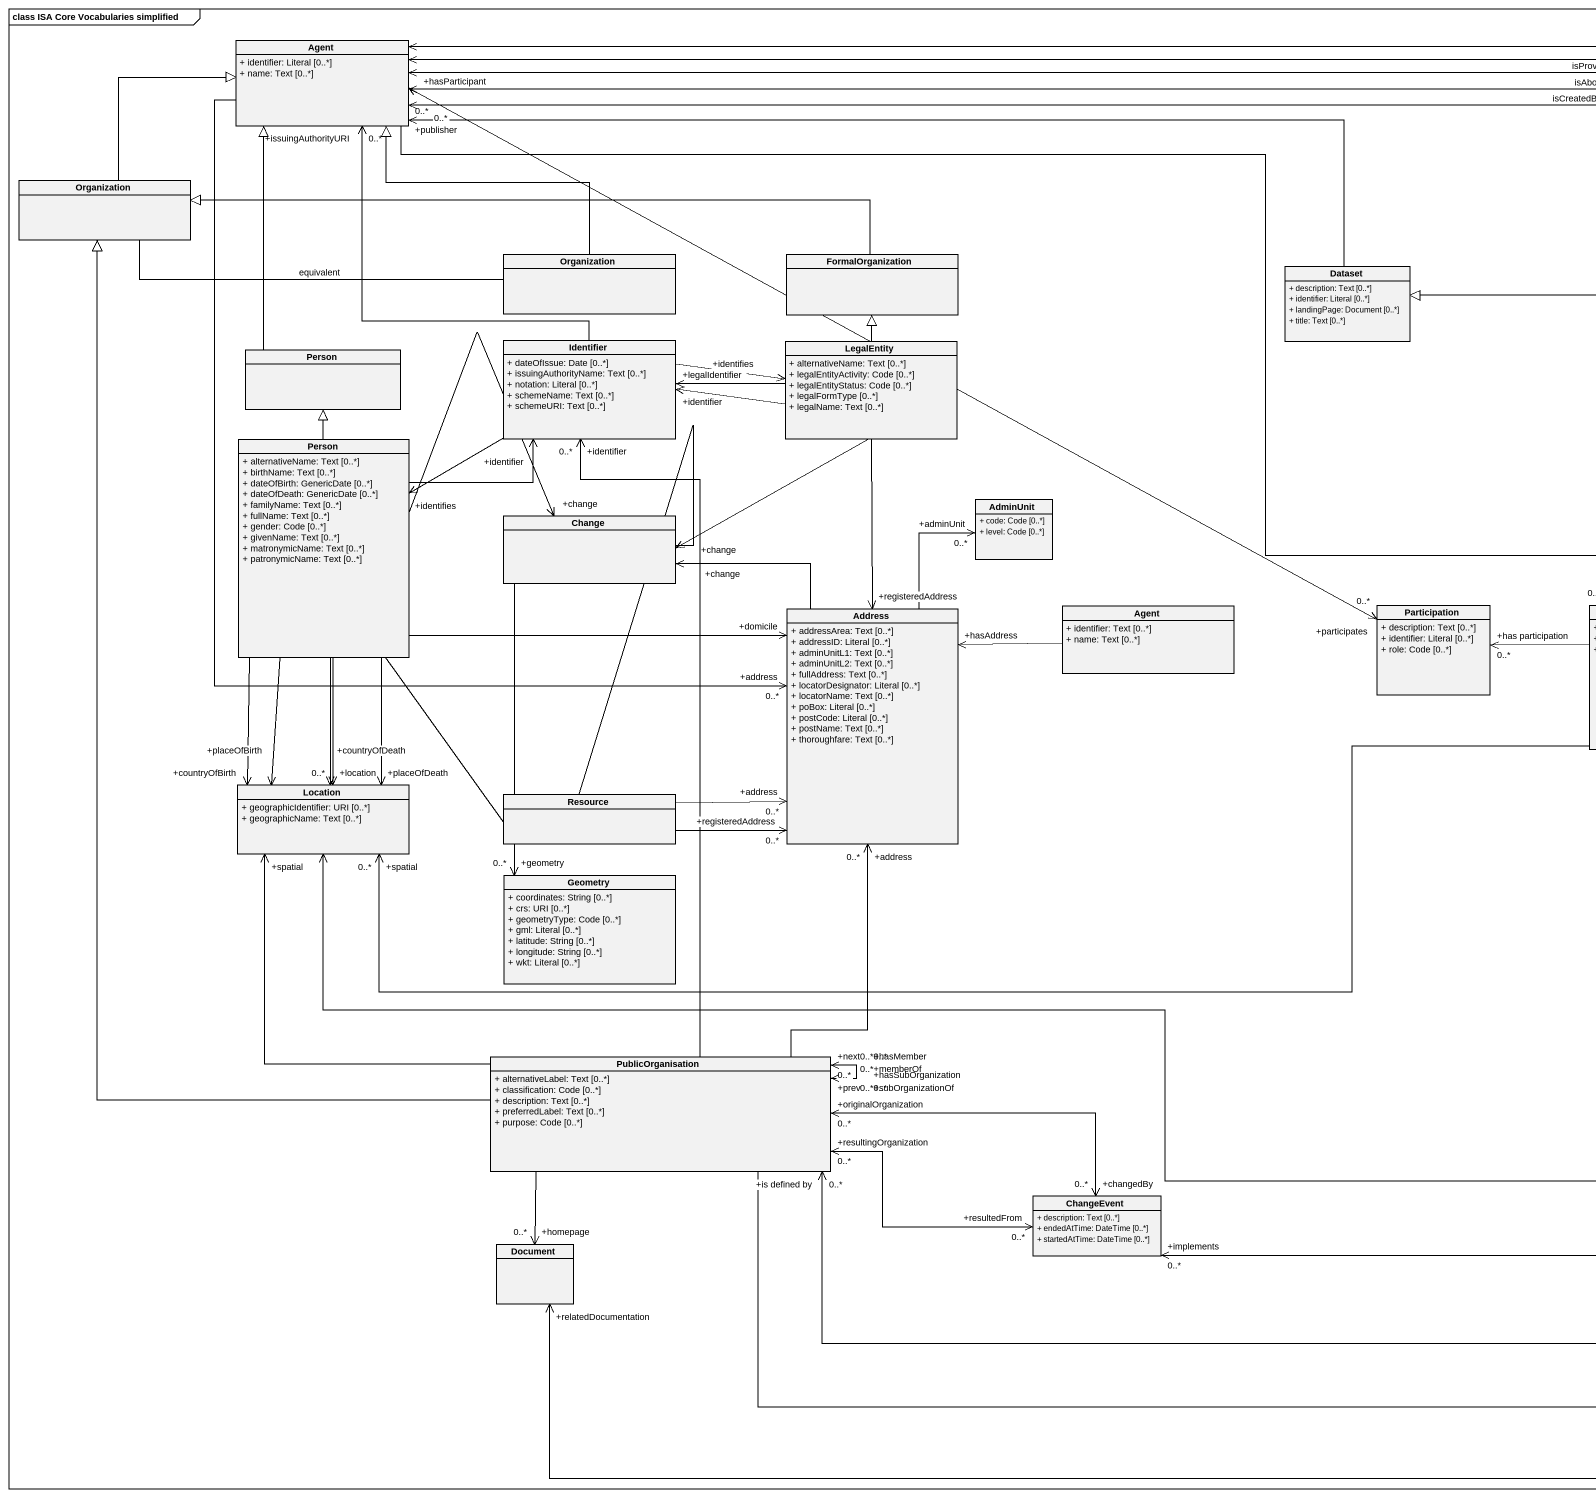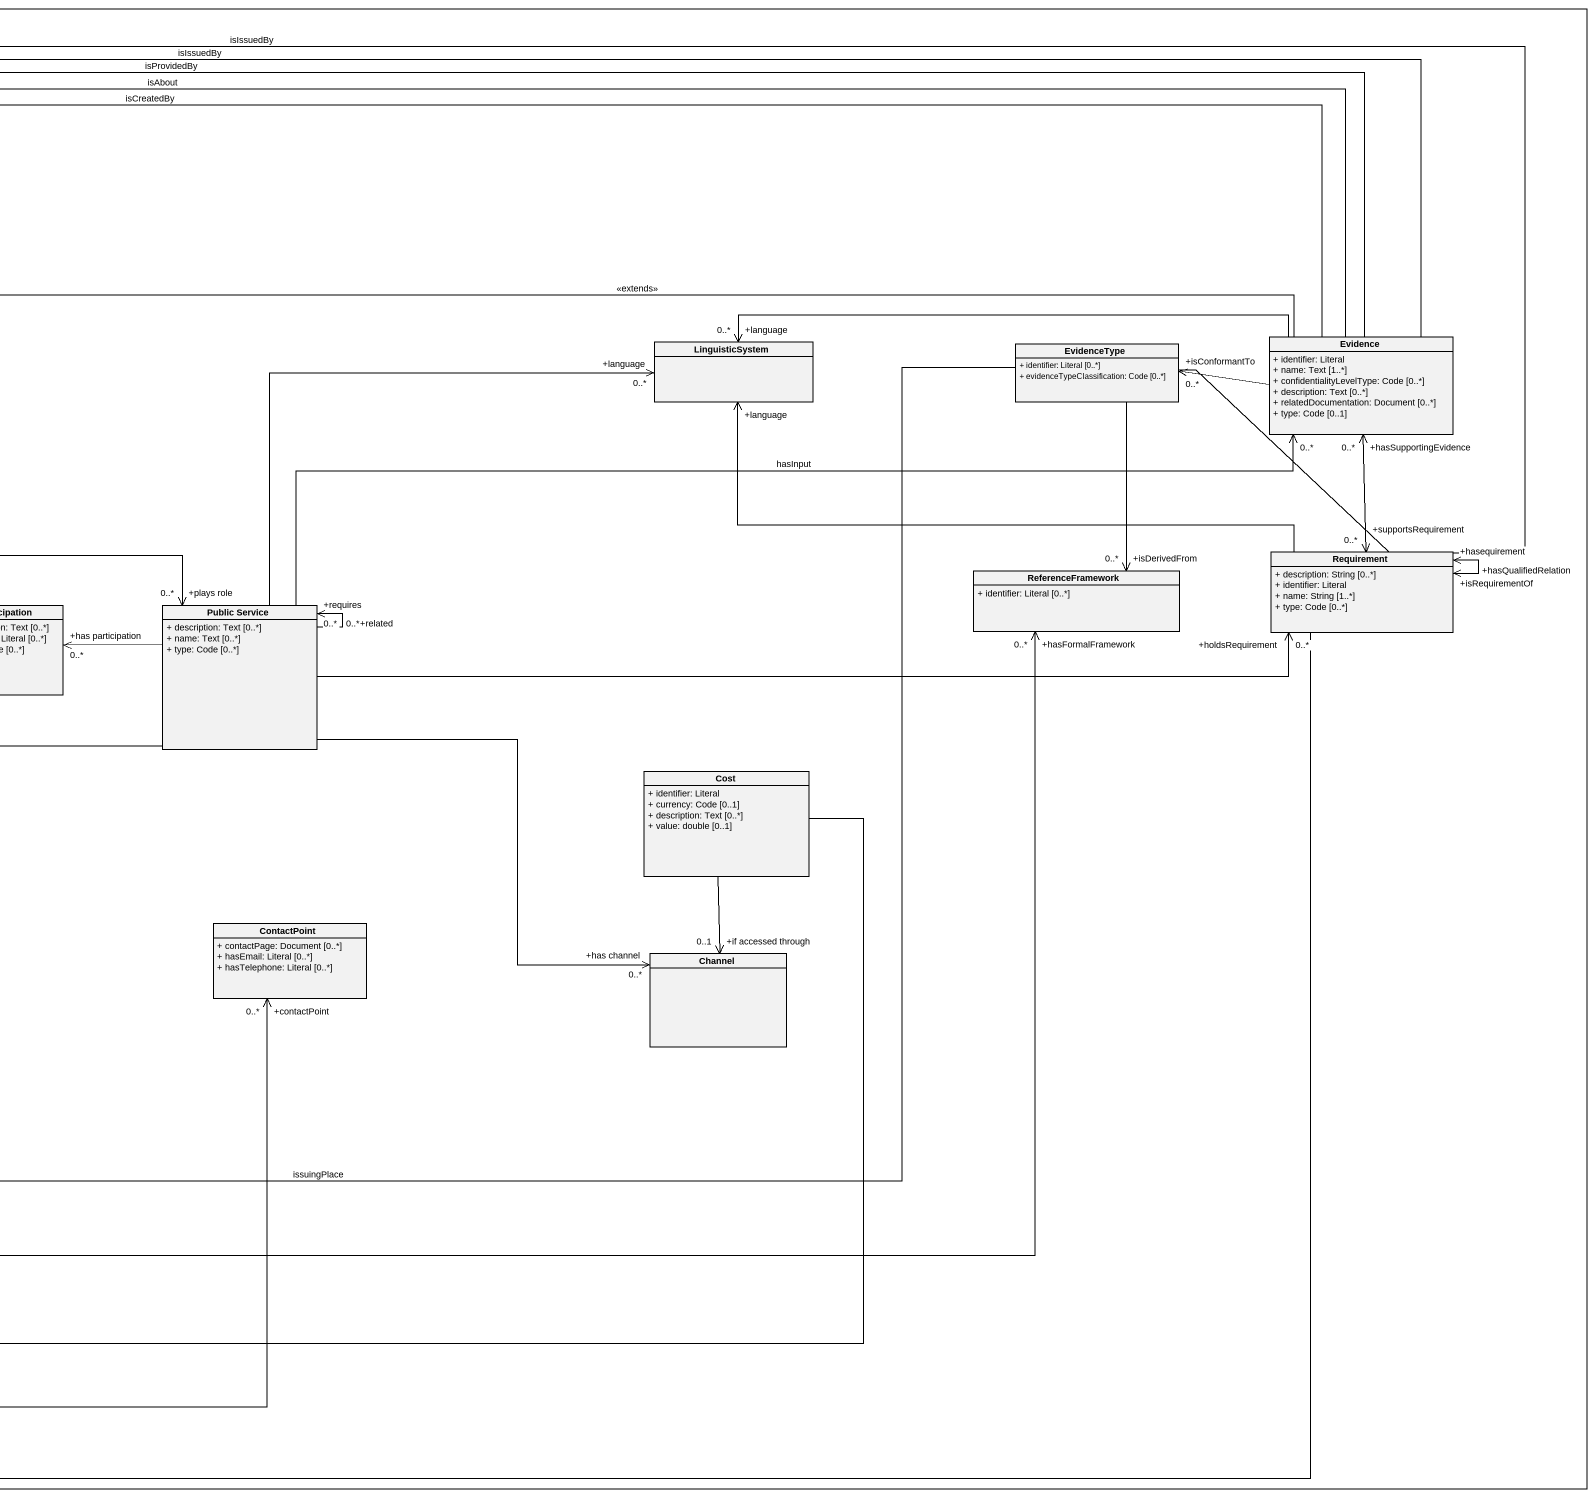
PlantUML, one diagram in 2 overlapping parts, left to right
@startuml
mainframe class ISA Core Vocabularies simplified
hide circle
hide empty members
skinparam classAttributeIconSize 0
class "Agent" as Agent_ {
  + identifier: Literal [0..*]
  + name: Text [0..*]
}
class Organization
class "Organization" as Organization_2
class FormalOrganization
class Dataset {
  + description: Text [0..*]
  + identifier: Literal [0..*]
  + landingPage: Document [0..*]
  + title: Text [0..*]
}
class "Person" as Person_
class Identifier {
  + dateOfIssue: Date [0..*]
  + issuingAuthorityName: Text [0..*]
  + notation: Literal [0..*]
  + schemeName: Text [0..*]
  + schemeURI: Text [0..*]
}
class LegalEntity {
  + alternativeName: Text [0..*]
  + legalEntityActivity: Code [0..*]
  + legalEntityStatus: Code [0..*]
  + legalFormType [0..*]
  + legalName: Text [0..*]
}
class LinguisticSystem
class EvidenceType {
  + identifier: Literal [0..*]
  + evidenceTypeClassification: Code [0..*]
}
class Evidence {
  + identifier: Literal
  + name: Text [1..*]
  + confidentialityLevelType: Code [0..*]
  + description: Text [0..*]
  + relatedDocumentation: Document [0..*]
  + type: Code [0..1]
}
class "Person" as Person__2 {
  + alternativeName: Text [0..*]
  + birthName: Text [0..*]
  + dateOfBirth: GenericDate [0..*]
  + dateOfDeath: GenericDate [0..*]
  + familyName: Text [0..*]
  + fullName: Text [0..*]
  + gender: Code [0..*]
  + givenName: Text [0..*]
  + matronymicName: Text [0..*]
  + patronymicName: Text [0..*]
}
class Change
class AdminUnit {
  + code: Code [0..*]
  + level: Code [0..*]
}
class Requirement {
  + description: String [0..*]
  + identifier: Literal
  + name: String [1..*]
  + type: Code [0..*]
}
class ReferenceFramework {
  + identifier: Literal [0..*]
}
class Address {
  + addressArea: Text [0..*]
  + addressID: Literal [0..*]
  + adminUnitL1: Text [0..*]
  + adminUnitL2: Text [0..*]
  + fullAddress: Text [0..*]
  + locatorDesignator: Literal [0..*]
  + locatorName: Text [0..*]
  + poBox: Literal [0..*]
  + postCode: Literal [0..*]
  + postName: Text [0..*]
  + thoroughfare: Text [0..*]
}
class "Agent" as Agent__2 {
  + identifier: Text [0..*]
  + name: Text [0..*]
}
class Participation {
  + description: Text [0..*]
  + identifier: Literal [0..*]
  + role: Code [0..*]
}
class "Public Service" as Public_Service {
  + description: Text [0..*]
  + name: Text [0..*]
  + type: Code [0..*]
}
class Location {
  + geographicIdentifier: URI [0..*]
  + geographicName: Text [0..*]
}
class Cost {
  + identifier: Literal
  + currency: Code [0..1]
  + description: Text [0..*]
  + value: double [0..1]
}
class Resource
class Geometry {
  + coordinates: String [0..*]
  + crs: URI [0..*]
  + geometryType: Code [0..*]
  + gml: Literal [0..*]
  + latitude: String [0..*]
  + longitude: String [0..*]
  + wkt: Literal [0..*]
}
class ContactPoint {
  + contactPage: Document [0..*]
  + hasEmail: Literal [0..*]
  + hasTelephone: Literal [0..*]
}
class Channel
class PublicOrganisation {
  + alternativeLabel: Text [0..*]
  + classification: Code [0..*]
  + description: Text [0..*]
  + preferredLabel: Text [0..*]
  + purpose: Code [0..*]
}
class ChangeEvent {
  + description: Text [0..*]
  + endedAtTime: DateTime [0..*]
  + startedAtTime: DateTime [0..*]
}
class Document
Agent_ --> "+address\n0..*" Address
Agent_ "+hasParticipant\n0..*" <-right-> "+participates\n0..*" Participation
Agent_ -right-> "+plays role\n0..*" Public_Service
Organization -right-|> Agent_
Organization -right- Organization_2 : equivalent
Organization_2 -up-|> Agent_
FormalOrganization -left-|> Organization
Dataset -left-> "+publisher\n0..*" Agent_
Person_ -up-|> Agent_
Identifier -up-> "+issuingAuthorityURI\n0..*" Agent_
Identifier -right-> "+identifies" LegalEntity
Identifier -left-> "+identifies" Person__2
LegalEntity -up-|> FormalOrganization
LegalEntity -left-> "+legalIdentifier" Identifier
LegalEntity -left-> "+identifier" Identifier
LegalEntity -left-> "+change" Change
LegalEntity --> "+registeredAddress" Address
EvidenceType -left-> Location : issuingPlace
Evidence -left-> Agent_ : isAbout
Evidence -left-> Agent_ : isProvidedBy
Evidence -left-> Agent_ : isIssuedBy
Evidence -left-> Agent_ : isCreatedBy
Evidence -left-|> Dataset : <<extends>>
Evidence -left-> "+language\n0..*" LinguisticSystem
Evidence -left-> "+isConformantTo\n0..*" EvidenceType
Person__2 -up-|> Person_
Person__2 -right-> "+identifier" Identifier
Person__2 -right-> "+change" Change
Person__2 -right-> "+domicile" Address
Person__2 --> "+countryOfBirth" Location
Person__2 --> "+placeOfBirth" Location
Person__2 --> "+countryOfDeath" Location
Person__2 --> "+placeOfDeath" Location
Requirement -left-> Agent_ : isIssuedBy
Requirement -left-> "+language" LinguisticSystem
Requirement "+supportsRequirement\n0..*" <-up-> "+hasSupportingEvidence\n0..*" Evidence
Requirement --> "+hasQualifiedRelation" Requirement
Requirement "+isRequirementOf" <--> "+hasequirement" Requirement
Requirement -left-> "+isDerivedFrom\n0..*" ReferenceFramework
Requirement -left-> "+relatedDocumentation" Document
Address -up-> "+change" Change
Address -up-> "+adminUnit\n0..*" AdminUnit
Agent__2 -left-> "+hasAddress" Address
Public_Service -up-> "+language\n0..*" LinguisticSystem
Public_Service -right-> "0..*" Evidence : hasInput
Public_Service -right-> "+holdsRequirement\n0..*" Requirement
Public_Service -left-> "+has participation\n0..*" Participation
Public_Service --> "+requires\n0..*" Public_Service
Public_Service --> "+related\n0..*" Public_Service
Public_Service -left-> "+spatial\n0..*" Location
Public_Service --> "+has channel\n0..*" Channel
Cost --> "+if accessed through\n0..1" Channel
Cost -left-> "+is defined by\n0..*" PublicOrganisation
Resource -right-> "+registeredAddress\n0..*" Address
Resource -right-> "+address\n0..*" Address
Resource -left-> "+location\n0..*" Location
Resource --> "+geometry\n0..*" Geometry
PublicOrganisation -up-|> Organization
PublicOrganisation -up-> "+identifier\n0..*" Identifier
PublicOrganisation -up-> "+address\n0..*" Address
PublicOrganisation -up-> "+spatial" Location
PublicOrganisation -right-> "+contactPoint\n0..*" ContactPoint
PublicOrganisation "+prev\n0..*" <--> "+next\n0..*" PublicOrganisation
PublicOrganisation "+memberOf\n0..*" <--> "+hasMember\n0..*" PublicOrganisation
PublicOrganisation "+subOrganizationOf\n0..*" <--> "+hasSubOrganization\n0..*" PublicOrganisation
PublicOrganisation "+resultingOrganization\n0..*" <-right-> "+resultedFrom\n0..*" ChangeEvent
PublicOrganisation --> "+homepage\n0..*" Document
ChangeEvent "+implements\n0..*" <-right-> "+hasFormalFramework\n0..*" ReferenceFramework
ChangeEvent "+changedBy\n0..*" <-left-> "+originalOrganization\n0..*" PublicOrganisation
@enduml
